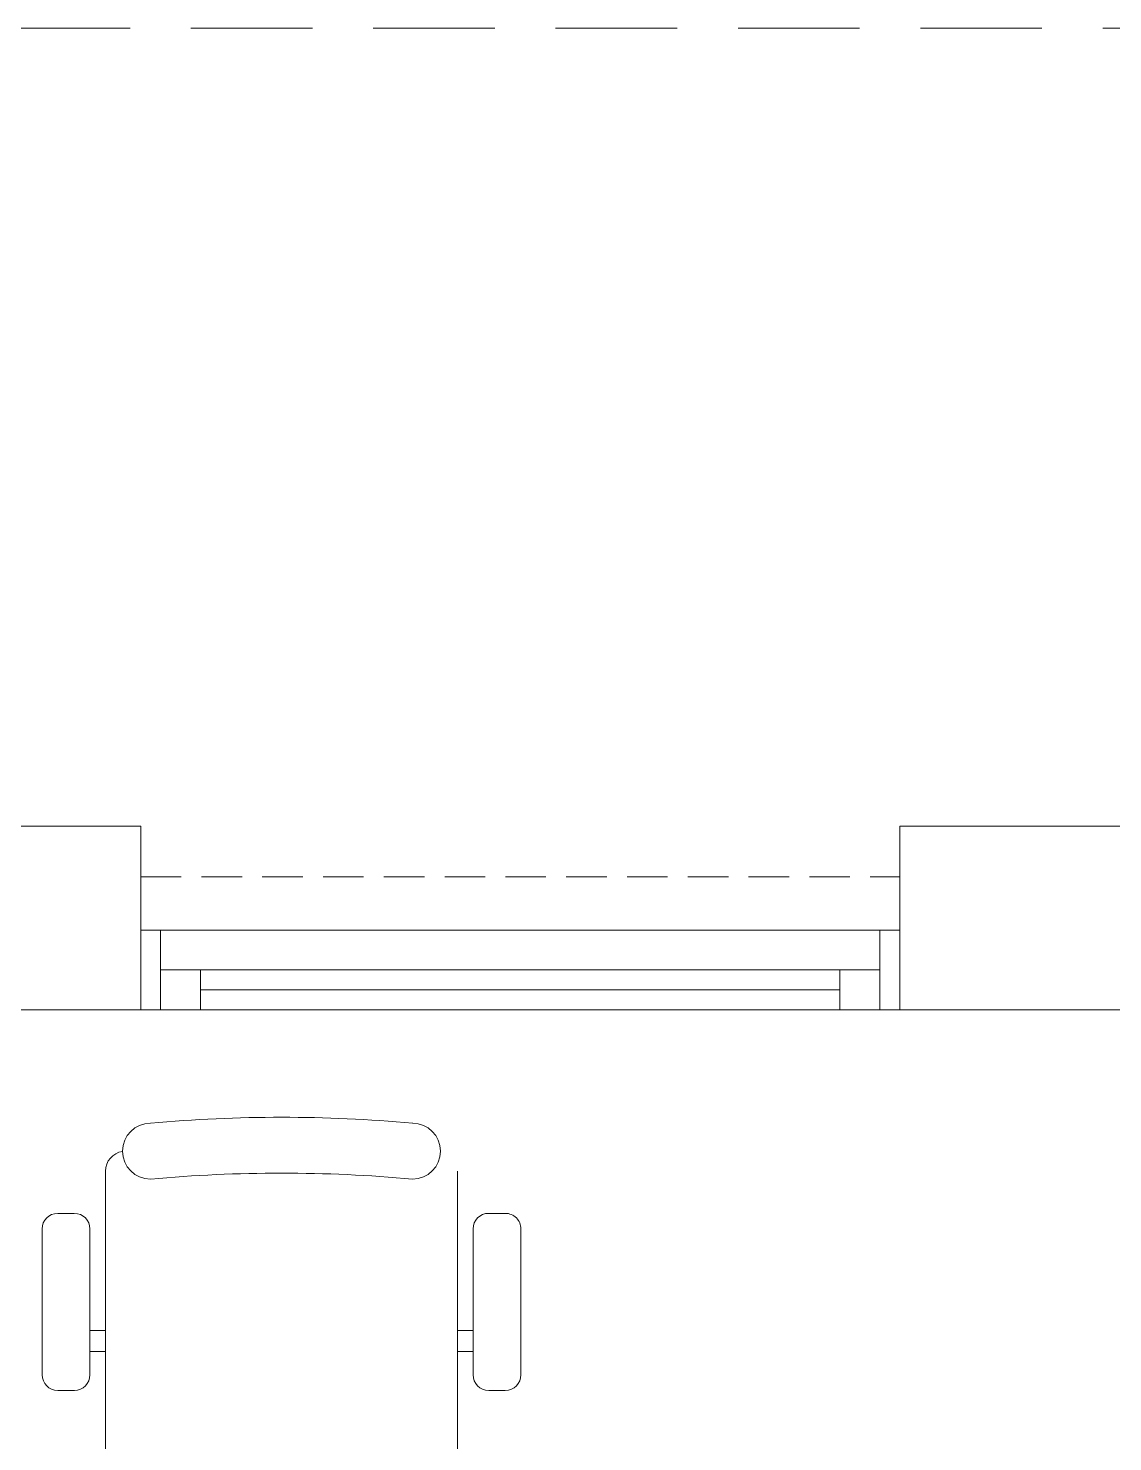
# Model space of a CAD drawing. Header units: millimetres. Extents: x -160614 to 59925, y -157025 to 0.
# Drawn here: x -56140 to -54780, y -94964 to -93193 of the extents above; entities that cross this region are included whole.
import ezdxf

# ---------------------------------------------------------------- set-up
doc = ezdxf.new("R2010")
doc.units = ezdxf.units.MM
doc.header["$LTSCALE"] = 8
doc.linetypes.add('HIDDEN', pattern=[9.525, 6.35, -3.175])
doc.layers.get('0').update_dxf_attribs({"color": 9, "lineweight": 5})
for name, color, linetype, lineweight in [('72_EGR_EQP_TAG', 9, 'Continuous', 5), ('Aluminum', 9, 'Continuous', 5), ('LOADING', 9, 'Continuous', 5), ('NEW Wall', 9, 'Continuous', 5), ('Proj', 9, 'Continuous', 5), ('Walls', 9, 'Continuous', 5)]:
    doc.layers.add(name, color=color, linetype=linetype, lineweight=lineweight)
doc.layers.get('0').off()
doc.layers.get('0').freeze()

# ---------------------------------------------------------------- blocks, each defined once
blk = doc.blocks.new('*X17')
for p, q in [((5, 3), (5, 3)), ((5, 3), (5, 3)), ((5, 3), (5, 3)), ((5, 3), (5, 3)), ((5, 3), (5, 3)), ((5, 3), (5, 3)), ((5, 3), (5, 3)), ((5, 3), (5, 3)), ((5, 3), (5, 3)), ((5, 3), (5, 3)), ((5, 3), (5, 3)), ((5, 3), (5, 3)), ((5, 3), (5, 3)), ((5, 3), (5, 3)), ((5, 3), (5, 3)), ((5, 3), (5, 3)), ((5, 3), (5, 3)), ((5, 3), (5, 3)), ((5, 3), (5, 3)), ((5, 3), (5, 3)), ((5, 3), (5, 3)), ((5, 3), (5, 3)), ((5, 3), (5, 3)), ((5, 3), (5, 3)), ((5, 3), (5, 3)), ((5, 3), (5, 3)), ((5, 3), (5, 3)), ((5, 3), (5, 3)), ((5, 3), (5, 3)), ((5, 3), (5, 3)), ((5, 3), (5, 3)), ((5, 3), (5, 3)), ((5, 3), (5, 3)), ((5, 3), (5, 3)), ((5, 3), (5, 3)), ((5, 3), (5, 3)), ((5, 3), (5, 3)), ((5, 3), (5, 3)), ((5, 3), (5, 3)), ((5, 3), (5, 3)), ((5, 3), (5, 3)), ((5, 3), (5, 3)), ((5, 3), (5, 3)), ((5, 3), (5, 3)), ((5, 3), (5, 3)), ((5, 3), (5, 3)), ((5, 3), (5, 3)), ((5, 3), (5, 3)), ((5, 3), (5, 3)), ((5, 3), (5, 3)), ((5, 3), (5, 3)), ((5, 3), (5, 3)), ((5, 3), (5, 3)), ((5, 3), (5, 3)), ((5, 3), (5, 3)), ((5, 3), (5, 3)), ((5, 3), (5, 3)), ((5, 3), (5, 3)), ((5, 3), (5, 3)), ((5, 3), (5, 3)), ((5, 3), (5, 3)), ((5, 3), (5, 3)), ((5, 3), (5, 3)), ((5, 3), (5, 3)), ((5, 3), (5, 3)), ((5, 3), (5, 3)), ((6, 3), (5, 3)), ((5, 3), (5, 3)), ((6, 3), (5, 3)), ((5, 3), (5, 3)), ((6, 3), (5, 3)), ((5, 3), (5, 3)), ((6, 3), (5, 3)), ((5, 3), (5, 3)), ((5, 3), (5, 3)), ((5, 3), (5, 3)), ((5, 3), (5, 3)), ((5, 3), (5, 3)), ((5, 3), (5, 3)), ((5, 3), (5, 3)), ((5, 3), (5, 3)), ((5, 3), (5, 3)), ((5, 3), (5, 3)), ((5, 3), (5, 3)), ((5, 3), (5, 3)), ((5, 3), (5, 3)), ((5, 3), (5, 3)), ((5, 3), (5, 3)), ((5, 3), (5, 3)), ((5, 3), (5, 3)), ((5, 3), (5, 3)), ((5, 3), (5, 3)), ((5, 3), (5, 3)), ((5, 3), (5, 3)), ((5, 3), (5, 3)), ((5, 3), (5, 3)), ((6, 3), (6, 3)), ((6, 3), (6, 3)), ((6, 3), (6, 3)), ((6, 3), (6, 3)), ((6, 3), (6, 3)), ((6, 3), (6, 3)), ((6, 3), (6, 3)), ((6, 3), (6, 3)), ((6, 3), (6, 3)), ((6, 3), (6, 3)), ((6, 3), (6, 3)), ((6, 3), (6, 3)), ((6, 3), (6, 3)), ((6, 3), (6, 3)), ((6, 3), (6, 3)), ((6, 3), (6, 3)), ((6, 3), (6, 3)), ((6, 3), (6, 3)), ((6, 3), (6, 3)), ((6, 3), (6, 3)), ((6, 3), (6, 3)), ((6, 3), (6, 3)), ((6, 3), (6, 3)), ((6, 3), (6, 3)), ((6, 3), (6, 3)), ((6, 3), (6, 3)), ((6, 3), (6, 3)), ((6, 3), (6, 3)), ((6, 3), (6, 3)), ((6, 3), (6, 3)), ((6, 3), (6, 3)), ((6, 3), (6, 3)), ((6, 3), (6, 3)), ((6, 3), (6, 3)), ((6, 3), (6, 3)), ((6, 3), (6, 3)), ((6, 3), (6, 3)), ((6, 3), (6, 3)), ((6, 3), (6, 3)), ((6, 3), (6, 3)), ((6, 3), (6, 3)), ((6, 3), (6, 3)), ((6, 3), (6, 3)), ((6, 3), (6, 3)), ((6, 3), (6, 3)), ((6, 3), (6, 3)), ((6, 3), (6, 3)), ((6, 3), (6, 3)), ((6, 3), (6, 3)), ((6, 3), (6, 3)), ((6, 3), (6, 3)), ((6, 3), (6, 3)), ((6, 3), (6, 3)), ((6, 3), (6, 3)), ((6, 3), (6, 3)), ((6, 3), (6, 3)), ((6, 3), (6, 3)), ((6, 3), (6, 3)), ((6, 3), (6, 3)), ((6, 3), (6, 3)), ((6, 3), (6, 3)), ((6, 3), (6, 3)), ((6, 3), (6, 3)), ((6, 3), (6, 3)), ((6, 3), (6, 3)), ((6, 3), (6, 3)), ((6, 3), (6, 3)), ((6, 3), (6, 3)), ((6, 3), (6, 3)), ((6, 3), (6, 3)), ((6, 3), (6, 3)), ((6, 3), (6, 3)), ((6, 3), (6, 3)), ((6, 3), (6, 3)), ((6, 3), (6, 3)), ((6, 3), (6, 3)), ((6, 3), (6, 3)), ((6, 3), (6, 3)), ((6, 3), (6, 3)), ((6, 3), (6, 3)), ((6, 3), (6, 3)), ((6, 3), (6, 3)), ((6, 3), (6, 3)), ((6, 3), (6, 3)), ((6, 3), (6, 3)), ((6, 3), (6, 3)), ((6, 3), (6, 3)), ((6, 3), (6, 3)), ((6, 3), (6, 3)), ((6, 3), (6, 3)), ((6, 3), (6, 3)), ((6, 3), (6, 3)), ((6, 3), (6, 3)), ((6, 3), (6, 3)), ((6, 3), (6, 3)), ((6, 3), (6, 3)), ((6, 3), (6, 3)), ((6, 3), (6, 3)), ((6, 3), (6, 3)), ((6, 3), (6, 3)), ((6, 3), (6, 3)), ((6, 3), (6, 3)), ((6, 3), (6, 3)), ((6, 3), (6, 3)), ((6, 3), (6, 3)), ((6, 3), (6, 3)), ((6, 3), (6, 3)), ((6, 3), (6, 3)), ((6, 3), (6, 3)), ((6, 3), (6, 3)), ((6, 3), (6, 3)), ((6, 3), (6, 3)), ((6, 3), (6, 3)), ((6, 3), (6, 3)), ((6, 3), (6, 3)), ((6, 3), (6, 3)), ((6, 3), (6, 3)), ((6, 3), (6, 3)), ((6, 3), (6, 3)), ((6, 3), (6, 3)), ((6, 3), (6, 3)), ((6, 3), (6, 3)), ((6, 3), (6, 3)), ((6, 3), (6, 3)), ((6, 3), (6, 3)), ((6, 3), (6, 3)), ((6, 3), (6, 3)), ((6, 3), (6, 3)), ((6, 3), (6, 3)), ((6, 3), (6, 3)), ((6, 3), (6, 3)), ((6, 3), (6, 3)), ((6, 3), (6, 3)), ((6, 3), (6, 3)), ((6, 3), (6, 3)), ((6, 3), (6, 3)), ((6, 3), (6, 3)), ((6, 3), (6, 3)), ((6, 3), (6, 3)), ((6, 3), (6, 3)), ((6, 3), (6, 3)), ((6, 3), (6, 3)), ((6, 3), (6, 3)), ((6, 3), (6, 3)), ((6, 3), (6, 3)), ((6, 3), (6, 3)), ((6, 3), (6, 3)), ((6, 3), (6, 3)), ((6, 3), (6, 3)), ((6, 3), (6, 3)), ((6, 3), (6, 3)), ((6, 3), (6, 3)), ((6, 3), (6, 3)), ((6, 3), (6, 3)), ((6, 3), (6, 3)), ((6, 3), (6, 3)), ((6, 3), (6, 3)), ((6, 3), (6, 3)), ((6, 3), (6, 3)), ((6, 3), (6, 3)), ((6, 3), (6, 3)), ((6, 3), (6, 3)), ((6, 3), (6, 3)), ((6, 3), (6, 3)), ((6, 3), (6, 3)), ((6, 3), (6, 3)), ((6, 3), (6, 3)), ((6, 3), (6, 3)), ((6, 3), (6, 3)), ((6, 3), (6, 3)), ((6, 3), (6, 3)), ((6, 3), (6, 3)), ((6, 3), (6, 3)), ((6, 3), (6, 3)), ((6, 3), (6, 3)), ((6, 3), (6, 3)), ((6, 3), (6, 3)), ((6, 3), (6, 3)), ((6, 3), (6, 3)), ((6, 3), (6, 3)), ((6, 3), (6, 3)), ((6, 3), (6, 3)), ((6, 3), (6, 3)), ((6, 3), (6, 3)), ((6, 3), (6, 3)), ((6, 3), (6, 3)), ((6, 3), (6, 3)), ((6, 3), (6, 3)), ((6, 3), (6, 3)), ((6, 3), (6, 3)), ((6, 3), (6, 3)), ((6, 3), (6, 3)), ((6, 3), (6, 3)), ((6, 3), (6, 3)), ((6, 3), (6, 3)), ((6, 3), (6, 3)), ((6, 3), (6, 3)), ((6, 3), (6, 3)), ((6, 3), (6, 3)), ((6, 3), (6, 3)), ((6, 3), (6, 3)), ((6, 3), (6, 3)), ((6, 3), (6, 3)), ((6, 3), (6, 3)), ((6, 3), (5, 3)), ((6, 3), (5, 3)), ((6, 3), (5, 3)), ((6, 3), (5, 3)), ((6, 3), (5, 3)), ((6, 3), (6, 3)), ((6, 3), (6, 3)), ((6, 3), (6, 3)), ((6, 3), (6, 3)), ((6, 3), (6, 3)), ((6, 3), (6, 3)), ((6, 3), (6, 3)), ((6, 3), (6, 3)), ((6, 3), (6, 3)), ((6, 3), (6, 3)), ((6, 3), (6, 3)), ((6, 3), (6, 3)), ((6, 3), (6, 3)), ((6, 3), (6, 3)), ((6, 3), (6, 3)), ((6, 3), (6, 3)), ((6, 3), (6, 3)), ((6, 3), (6, 3)), ((6, 3), (6, 3)), ((6, 3), (6, 3)), ((6, 3), (6, 3)), ((6, 3), (6, 3)), ((6, 3), (6, 3)), ((6, 3), (6, 3)), ((6, 3), (6, 3)), ((6, 3), (6, 3)), ((6, 3), (6, 3)), ((6, 3), (6, 3)), ((6, 3), (6, 3)), ((6, 3), (6, 3)), ((6, 3), (6, 3)), ((6, 3), (6, 3)), ((6, 3), (6, 3)), ((6, 3), (6, 3)), ((6, 3), (6, 3)), ((6, 3), (6, 3)), ((6, 3), (6, 3)), ((6, 3), (6, 3)), ((6, 3), (6, 3)), ((6, 3), (6, 3)), ((6, 3), (6, 3)), ((6, 3), (6, 3)), ((6, 3), (6, 3)), ((6, 3), (6, 3)), ((6, 3), (6, 3)), ((6, 3), (6, 3)), ((6, 3), (6, 3)), ((6, 3), (6, 3)), ((6, 3), (6, 3)), ((6, 3), (6, 3)), ((6, 3), (6, 3)), ((6, 3), (6, 3)), ((6, 3), (6, 3)), ((6, 3), (6, 3)), ((6, 3), (6, 3)), ((6, 3), (6, 3)), ((6, 3), (6, 3)), ((6, 3), (6, 3)), ((6, 3), (6, 3)), ((6, 3), (6, 3)), ((6, 3), (6, 3)), ((6, 3), (6, 3)), ((6, 3), (6, 3)), ((6, 3), (6, 3)), ((6, 3), (6, 3)), ((6, 3), (6, 3)), ((6, 3), (6, 3)), ((6, 3), (6, 3)), ((6, 3), (6, 3)), ((6, 3), (6, 3)), ((6, 3), (6, 3)), ((6, 3), (6, 3)), ((6, 3), (6, 3)), ((6, 3), (6, 3)), ((6, 3), (6, 3)), ((6, 3), (6, 3)), ((6, 3), (6, 3)), ((6, 3), (6, 3)), ((6, 3), (6, 3)), ((6, 3), (6, 3)), ((6, 3), (6, 3)), ((6, 3), (6, 3)), ((6, 3), (6, 3)), ((6, 3), (6, 3)), ((6, 3), (6, 3)), ((6, 3), (6, 3)), ((6, 3), (6, 3)), ((6, 3), (6, 3)), ((6, 3), (6, 3)), ((6, 3), (6, 3)), ((6, 3), (6, 3)), ((6, 3), (6, 3)), ((6, 3), (6, 3)), ((6, 3), (6, 3)), ((6, 3), (6, 3)), ((6, 3), (6, 3)), ((6, 3), (6, 3)), ((6, 3), (6, 3)), ((6, 3), (6, 3)), ((6, 3), (6, 3)), ((6, 3), (6, 3)), ((6, 3), (6, 3)), ((6, 3), (6, 3)), ((6, 3), (6, 3)), ((6, 3), (6, 3)), ((6, 3), (6, 3)), ((6, 3), (6, 3)), ((6, 3), (6, 3)), ((6, 3), (6, 3)), ((6, 3), (6, 3)), ((6, 3), (6, 3)), ((6, 3), (6, 3)), ((6, 3), (6, 3)), ((6, 3), (6, 3)), ((6, 3), (6, 3)), ((6, 3), (6, 3)), ((6, 3), (6, 3)), ((6, 3), (6, 3)), ((6, 3), (6, 3)), ((6, 3), (6, 3)), ((6, 3), (6, 3)), ((6, 3), (6, 3)), ((6, 3), (6, 3)), ((6, 3), (6, 3)), ((6, 3), (6, 3)), ((6, 3), (6, 3)), ((6, 3), (6, 3)), ((6, 3), (6, 3)), ((6, 3), (6, 3)), ((6, 3), (6, 3)), ((6, 3), (6, 3)), ((6, 3), (6, 3)), ((6, 3), (6, 3)), ((6, 3), (6, 3)), ((6, 3), (6, 3)), ((6, 3), (6, 3)), ((6, 3), (6, 3)), ((6, 3), (6, 3)), ((6, 3), (6, 3)), ((6, 3), (6, 3)), ((6, 3), (6, 3)), ((6, 3), (6, 3)), ((6, 3), (6, 3)), ((6, 3), (6, 3)), ((6, 3), (6, 3)), ((6, 3), (6, 3)), ((6, 3), (6, 3)), ((6, 3), (6, 3)), ((6, 3), (6, 3)), ((6, 3), (6, 3)), ((6, 3), (6, 3)), ((6, 3), (6, 3)), ((6, 3), (6, 3)), ((6, 3), (6, 3)), ((6, 3), (6, 3)), ((6, 3), (6, 3)), ((6, 3), (6, 3)), ((6, 3), (6, 3)), ((6, 3), (6, 3)), ((6, 3), (6, 3)), ((6, 3), (6, 3)), ((6, 3), (6, 3)), ((6, 3), (6, 3)), ((6, 3), (6, 3)), ((6, 3), (6, 3)), ((6, 3), (6, 3)), ((6, 3), (6, 3)), ((6, 3), (6, 3)), ((6, 3), (6, 3)), ((6, 3), (6, 3)), ((6, 3), (6, 3)), ((6, 3), (6, 3)), ((6, 3), (6, 3)), ((6, 3), (6, 3)), ((6, 3), (6, 3)), ((6, 3), (6, 3)), ((6, 3), (6, 3)), ((6, 3), (6, 3)), ((6, 3), (6, 3)), ((6, 3), (6, 3)), ((6, 3), (6, 3)), ((6, 3), (6, 3)), ((6, 3), (6, 3)), ((6, 3), (6, 3)), ((6, 3), (6, 3)), ((6, 3), (6, 3)), ((6, 3), (6, 3)), ((6, 3), (6, 3)), ((6, 3), (6, 3)), ((6, 3), (6, 3)), ((6, 3), (6, 3)), ((6, 3), (6, 3)), ((6, 3), (6, 3)), ((6, 3), (6, 3)), ((6, 3), (6, 3)), ((6, 3), (6, 3)), ((6, 3), (6, 3)), ((6, 3), (6, 3)), ((6, 3), (6, 3)), ((6, 3), (6, 3)), ((6, 3), (6, 3)), ((6, 3), (6, 3)), ((6, 3), (6, 3)), ((6, 3), (6, 3)), ((6, 3), (6, 3)), ((6, 3), (6, 3)), ((6, 3), (6, 3)), ((6, 3), (6, 3)), ((6, 3), (6, 3)), ((6, 3), (6, 3)), ((6, 3), (6, 3)), ((6, 3), (6, 3)), ((6, 3), (6, 3)), ((6, 3), (6, 3)), ((6, 3), (6, 3)), ((6, 3), (6, 3)), ((6, 3), (6, 3)), ((6, 3), (6, 3)), ((6, 3), (6, 3)), ((6, 3), (6, 3)), ((6, 3), (6, 3)), ((6, 3), (6, 3)), ((6, 3), (6, 3)), ((6, 3), (6, 3)), ((6, 3), (6, 3)), ((6, 3), (6, 3)), ((6, 3), (6, 3)), ((6, 3), (6, 3)), ((6, 3), (6, 3)), ((6, 3), (6, 3)), ((6, 3), (6, 3)), ((6, 3), (6, 3)), ((6, 3), (6, 3)), ((6, 3), (6, 3)), ((6, 3), (6, 3)), ((6, 3), (6, 3)), ((6, 3), (6, 3)), ((6, 3), (6, 3)), ((6, 3), (6, 3)), ((6, 3), (6, 3)), ((6, 3), (6, 3)), ((6, 3), (6, 3)), ((6, 3), (6, 3)), ((6, 3), (6, 3)), ((6, 3), (6, 3)), ((6, 3), (6, 3)), ((6, 3), (6, 3)), ((6, 3), (6, 3)), ((6, 3), (6, 3)), ((6, 3), (6, 3)), ((6, 3), (6, 3)), ((6, 3), (6, 3)), ((6, 3), (6, 3)), ((6, 3), (6, 3)), ((6, 3), (6, 3)), ((6, 3), (6, 3)), ((6, 3), (6, 3)), ((6, 3), (6, 3)), ((6, 3), (6, 3)), ((6, 3), (6, 3)), ((6, 3), (6, 3)), ((6, 3), (6, 3)), ((6, 3), (6, 3)), ((6, 3), (6, 3)), ((6, 3), (6, 3)), ((6, 3), (6, 3)), ((6, 3), (6, 3)), ((6, 3), (6, 3)), ((6, 3), (6, 3)), ((6, 3), (6, 3)), ((6, 3), (6, 3)), ((6, 3), (6, 3)), ((6, 3), (6, 3)), ((6, 3), (6, 3)), ((6, 3), (6, 3)), ((6, 3), (6, 3)), ((6, 3), (6, 3)), ((6, 3), (6, 3)), ((6, 3), (6, 3)), ((6, 3), (6, 3)), ((6, 3), (6, 3)), ((6, 3), (6, 3)), ((6, 3), (6, 3)), ((6, 3), (6, 3)), ((6, 3), (6, 3)), ((6, 3), (6, 3)), ((6, 3), (6, 3)), ((6, 3), (6, 3)), ((6, 3), (6, 3)), ((6, 3), (6, 3)), ((6, 3), (6, 3)), ((6, 3), (6, 3)), ((6, 3), (6, 3)), ((6, 3), (6, 3)), ((6, 3), (6, 3)), ((6, 3), (6, 3)), ((6, 3), (6, 3)), ((6, 3), (6, 3)), ((6, 3), (6, 3)), ((6, 3), (6, 3)), ((6, 3), (6, 3)), ((6, 3), (6, 3)), ((6, 3), (6, 3)), ((6, 3), (6, 3)), ((6, 3), (6, 3)), ((6, 3), (6, 3)), ((6, 3), (6, 3)), ((6, 3), (6, 3)), ((6, 3), (6, 3)), ((6, 3), (6, 3)), ((6, 3), (6, 3)), ((6, 3), (6, 3)), ((6, 3), (6, 3)), ((6, 3), (6, 3)), ((6, 3), (6, 3)), ((6, 3), (6, 3)), ((6, 3), (6, 3))]:
    blk.add_line(p, q)
blk = doc.blocks.new('*X18')
for p, q in [((13, 1), (13, 1)), ((13, 1), (13, 1)), ((13, 1), (13, 1)), ((13, 1), (13, 1)), ((13, 1), (13, 1)), ((13, 1), (13, 1)), ((13, 1), (13, 1)), ((13, 1), (13, 1)), ((13, 1), (13, 1)), ((13, 1), (13, 1)), ((13, 1), (13, 1)), ((13, 1), (13, 1)), ((13, 1), (13, 1)), ((13, 1), (13, 1)), ((13, 1), (13, 1)), ((13, 1), (14, 1)), ((13, 1), (14, 1)), ((13, 1), (14, 1)), ((13, 1), (13, 1)), ((13, 1), (13, 1)), ((13, 1), (13, 1)), ((13, 1), (13, 1)), ((13, 1), (13, 1)), ((13, 1), (13, 1)), ((13, 1), (13, 1)), ((13, 1), (13, 1)), ((13, 1), (13, 1)), ((13, 1), (13, 1)), ((13, 1), (13, 1)), ((13, 1), (13, 1)), ((13, 1), (13, 1)), ((13, 1), (13, 1)), ((13, 1), (13, 1)), ((13, 1), (13, 1)), ((13, 1), (13, 1)), ((13, 1), (13, 1)), ((13, 1), (13, 1)), ((13, 1), (13, 1)), ((13, 1), (13, 1)), ((13, 1), (13, 1)), ((13, 1), (13, 1)), ((13, 1), (13, 1)), ((13, 1), (13, 1)), ((13, 1), (13, 1)), ((13, 1), (13, 1)), ((13, 1), (13, 1)), ((13, 1), (13, 1)), ((13, 1), (13, 1)), ((13, 1), (13, 1)), ((13, 1), (13, 1)), ((13, 1), (13, 1)), ((13, 1), (13, 1)), ((13, 1), (13, 1)), ((13, 1), (13, 1)), ((13, 1), (13, 1)), ((13, 1), (13, 1)), ((13, 1), (13, 1)), ((13, 1), (13, 1)), ((13, 1), (13, 1)), ((13, 1), (13, 1)), ((13, 1), (13, 1)), ((13, 1), (13, 1)), ((13, 1), (13, 1)), ((13, 1), (13, 1)), ((13, 1), (13, 1)), ((13, 1), (13, 1)), ((13, 1), (13, 1)), ((13, 1), (13, 1)), ((13, 1), (13, 1)), ((13, 1), (13, 1)), ((13, 1), (13, 1)), ((13, 1), (13, 1)), ((13, 1), (13, 1)), ((13, 1), (13, 1)), ((13, 1), (13, 1)), ((13, 1), (13, 1)), ((13, 1), (13, 1)), ((13, 1), (13, 1)), ((13, 1), (13, 1)), ((13, 1), (13, 1)), ((13, 1), (13, 1)), ((13, 1), (13, 1)), ((13, 1), (13, 1)), ((13, 1), (13, 1)), ((13, 1), (13, 1)), ((13, 1), (13, 1)), ((13, 1), (13, 1)), ((13, 1), (13, 1)), ((13, 1), (13, 1)), ((13, 1), (13, 1)), ((13, 1), (13, 1)), ((13, 1), (13, 1)), ((13, 1), (13, 1)), ((13, 1), (13, 1)), ((13, 1), (13, 1)), ((13, 1), (13, 1)), ((13, 1), (13, 1)), ((13, 1), (13, 1)), ((13, 1), (13, 1)), ((13, 1), (13, 1)), ((13, 1), (13, 1)), ((13, 1), (13, 1)), ((13, 1), (13, 1)), ((13, 1), (13, 1)), ((13, 1), (13, 1)), ((13, 1), (13, 1)), ((13, 1), (13, 1)), ((13, 1), (13, 1)), ((13, 1), (13, 1)), ((13, 1), (13, 1)), ((13, 1), (13, 1)), ((13, 1), (13, 1)), ((13, 1), (13, 1)), ((13, 1), (13, 1)), ((13, 1), (13, 1)), ((13, 1), (13, 1)), ((13, 1), (13, 1)), ((13, 1), (13, 1)), ((13, 1), (13, 1)), ((13, 1), (13, 1)), ((13, 1), (13, 1)), ((13, 1), (13, 1)), ((13, 1), (13, 1)), ((13, 1), (14, 1)), ((13, 0), (13, 0)), ((13, 0), (13, 0)), ((13, 0), (13, 0)), ((13, 0), (13, 0)), ((13, 0), (13, 0)), ((13, 0), (13, 0)), ((13, 0), (13, 0)), ((13, 0), (13, 0)), ((13, 0), (13, 0)), ((13, 0), (13, 0)), ((13, 0), (13, 0)), ((13, 0), (13, 0)), ((13, 0), (13, 0)), ((13, 0), (13, 0)), ((13, 0), (13, 0)), ((13, 0), (13, 0)), ((13, 0), (13, 0)), ((13, 0), (13, 0)), ((13, 0), (13, 0)), ((13, 0), (13, 0)), ((13, 0), (13, 0)), ((13, 0), (13, 0)), ((13, 0), (13, 0)), ((13, 0), (13, 0)), ((13, 0), (13, 0)), ((13, 0), (13, 0)), ((13, 0), (13, 0)), ((13, 0), (13, 0)), ((13, 0), (13, 0)), ((13, 0), (13, 0)), ((13, 0), (13, 0)), ((13, 0), (13, 0)), ((13, 0), (13, 0)), ((13, 0), (13, 0)), ((13, 0), (13, 0)), ((13, 0), (13, 0)), ((13, 0), (13, 0)), ((13, 0), (13, 0)), ((13, 0), (13, 0)), ((13, 0), (13, 0)), ((13, 0), (13, 0)), ((13, 0), (13, 0)), ((13, 0), (13, 0)), ((13, 0), (13, 0)), ((13, 0), (13, 0)), ((13, 0), (13, 0)), ((13, 0), (13, 0)), ((13, 0), (13, 0)), ((13, 0), (14, 0)), ((13, 0), (14, 0)), ((13, 0), (13, 0)), ((13, 0), (14, 0)), ((14, 1), (14, 1)), ((14, 1), (14, 1)), ((14, 1), (14, 1)), ((14, 1), (14, 1)), ((14, 1), (14, 1)), ((14, 1), (14, 1)), ((14, 1), (14, 1)), ((14, 1), (14, 1)), ((14, 1), (14, 1)), ((14, 1), (14, 1)), ((14, 1), (14, 1)), ((14, 1), (14, 1)), ((14, 1), (14, 1)), ((14, 1), (14, 1)), ((14, 1), (14, 1)), ((14, 1), (14, 1)), ((14, 1), (14, 1)), ((14, 1), (14, 1)), ((14, 1), (14, 1)), ((14, 1), (14, 1)), ((14, 1), (14, 1)), ((14, 1), (14, 1)), ((14, 1), (14, 1)), ((14, 1), (14, 1)), ((14, 1), (14, 1)), ((14, 1), (14, 1)), ((14, 1), (14, 1)), ((14, 1), (14, 1)), ((14, 1), (14, 1)), ((14, 1), (14, 1)), ((14, 1), (14, 1)), ((14, 1), (14, 1)), ((14, 1), (14, 1)), ((14, 1), (14, 1)), ((14, 1), (14, 1)), ((14, 1), (14, 1)), ((14, 1), (14, 1)), ((14, 1), (14, 1)), ((14, 1), (14, 1)), ((14, 1), (14, 1)), ((14, 1), (14, 1)), ((14, 1), (14, 1)), ((14, 1), (14, 1)), ((14, 1), (14, 1)), ((14, 1), (14, 1)), ((14, 1), (14, 1)), ((14, 1), (14, 1)), ((14, 1), (14, 1)), ((14, 1), (14, 1)), ((14, 1), (14, 1)), ((14, 1), (14, 1)), ((14, 1), (14, 1)), ((14, 1), (14, 1)), ((14, 1), (14, 1)), ((14, 1), (14, 1)), ((14, 1), (14, 1)), ((14, 1), (14, 1)), ((14, 1), (14, 1)), ((14, 1), (14, 1)), ((14, 1), (14, 1)), ((14, 1), (14, 1)), ((14, 1), (14, 1)), ((14, 1), (14, 1)), ((14, 1), (14, 1)), ((14, 1), (14, 1)), ((14, 1), (14, 1)), ((14, 1), (14, 1)), ((14, 1), (14, 1)), ((14, 1), (14, 1)), ((14, 1), (14, 1)), ((14, 1), (14, 1)), ((14, 1), (14, 1)), ((14, 1), (14, 1)), ((14, 1), (14, 1)), ((14, 1), (14, 1)), ((14, 1), (14, 1)), ((14, 1), (14, 1)), ((14, 1), (14, 1)), ((14, 1), (14, 1)), ((14, 1), (14, 1)), ((14, 1), (14, 1)), ((14, 1), (14, 1)), ((14, 1), (14, 1)), ((14, 1), (14, 1)), ((14, 1), (14, 1)), ((14, 1), (14, 1)), ((14, 1), (14, 1)), ((14, 1), (14, 1)), ((14, 1), (14, 1)), ((14, 1), (14, 1)), ((14, 1), (14, 1)), ((14, 1), (14, 1)), ((14, 1), (14, 1)), ((14, 1), (14, 1)), ((14, 0), (14, 0)), ((14, 0), (14, 0)), ((14, 0), (14, 0)), ((14, 0), (14, 0)), ((14, 0), (14, 0)), ((14, 0), (14, 0)), ((14, 0), (14, 0)), ((14, 0), (14, 0)), ((14, 0), (14, 0)), ((14, 0), (14, 0)), ((14, 0), (14, 0)), ((14, 0), (14, 0)), ((14, 0), (14, 0)), ((14, 0), (14, 0)), ((14, 0), (14, 0)), ((14, 0), (14, 0)), ((14, 0), (14, 0)), ((14, 0), (14, 0)), ((14, 0), (14, 0)), ((14, 0), (14, 0)), ((14, 0), (14, 0)), ((14, 0), (14, 0)), ((14, 0), (14, 0)), ((14, 0), (14, 0)), ((14, 0), (14, 0)), ((14, 0), (14, 0)), ((14, 0), (14, 0)), ((14, 0), (14, 0)), ((14, 0), (14, 0)), ((14, 0), (14, 0)), ((14, 0), (14, 0)), ((14, 0), (14, 0)), ((14, 0), (14, 0)), ((14, 0), (14, 0)), ((14, 0), (14, 0)), ((14, 0), (14, 0)), ((14, 0), (14, 0)), ((14, 0), (14, 0)), ((14, 0), (14, 0)), ((14, 0), (14, 0)), ((14, 0), (14, 0)), ((14, 0), (14, 0)), ((14, 0), (14, 0)), ((14, 0), (14, 0)), ((14, 0), (14, 0)), ((14, 0), (14, 0)), ((14, 0), (14, 0)), ((14, 0), (14, 0)), ((13, 0), (13, 0)), ((13, 0), (14, 0)), ((13, 0), (13, 0)), ((13, 0), (14, 0)), ((13, 0), (13, 0)), ((13, 0), (14, 0)), ((13, 0), (13, 0)), ((13, 0), (13, 0)), ((13, 0), (13, 0)), ((13, 0), (13, 0)), ((13, 0), (14, 0)), ((13, 0), (13, 0)), ((13, 0), (14, 0)), ((13, 0), (13, 0)), ((13, 0), (14, 0)), ((13, 0), (13, 0)), ((13, 0), (14, 0)), ((13, 0), (13, 0)), ((13, 0), (14, 0)), ((13, 0), (13, 0)), ((13, 0), (14, 0)), ((13, 0), (13, 0)), ((13, 0), (14, 0)), ((13, 0), (13, 0)), ((13, 0), (13, 0)), ((13, 0), (13, 0)), ((13, 0), (14, 0)), ((13, 0), (13, 0)), ((13, 0), (14, 0)), ((13, 0), (13, 0)), ((13, 0), (14, 0)), ((13, 0), (13, 0)), ((13, 0), (14, 0)), ((13, 0), (13, 0)), ((13, 0), (13, 0)), ((13, 0), (13, 0)), ((13, 0), (13, 0)), ((13, 0), (13, 0)), ((13, 0), (13, 0)), ((13, 0), (13, 0)), ((13, 0), (13, 0)), ((13, 0), (13, 0)), ((13, 0), (13, 0)), ((13, 0), (13, 0)), ((13, 0), (13, 0)), ((13, 0), (13, 0)), ((13, 0), (13, 0)), ((13, 0), (13, 0)), ((13, 0), (13, 0)), ((13, 0), (13, 0)), ((13, 0), (13, 0)), ((13, 0), (13, 0)), ((13, 0), (13, 0)), ((13, 0), (13, 0)), ((13, 0), (13, 0)), ((13, 0), (13, 0)), ((13, 0), (13, 0)), ((13, 0), (13, 0)), ((13, 0), (13, 0)), ((13, 0), (13, 0)), ((13, 0), (13, 0)), ((13, 0), (13, 0)), ((13, 0), (13, 0)), ((13, 0), (13, 0)), ((13, -1), (13, -1)), ((13, -1), (13, -1)), ((13, -1), (13, -1)), ((13, -1), (13, -1)), ((13, -1), (13, -1)), ((13, -1), (14, -1)), ((13, -1), (13, -1)), ((14, 0), (14, 0)), ((14, 0), (14, 0)), ((14, 0), (14, 0)), ((14, 0), (14, 0)), ((14, 0), (14, 0)), ((14, 0), (14, 0)), ((14, 0), (14, 0)), ((14, 0), (14, 0)), ((14, 0), (14, 0)), ((14, 0), (14, 0)), ((14, 0), (14, 0)), ((14, 0), (14, 0)), ((14, 0), (14, 0)), ((14, 0), (14, 0)), ((14, 0), (14, 0)), ((13, 0), (14, 0)), ((14, 0), (14, 0)), ((14, 0), (14, 0)), ((14, 0), (14, 0)), ((14, 0), (14, 0)), ((14, 0), (14, 0)), ((14, 0), (14, 0)), ((14, 0), (14, 0)), ((14, 0), (14, 0)), ((14, 0), (14, 0)), ((14, 0), (14, 0)), ((14, 0), (14, 0)), ((14, 0), (14, 0)), ((14, 0), (14, 0)), ((14, 0), (14, 0)), ((14, 0), (14, 0)), ((14, 0), (14, 0)), ((14, 0), (14, 0)), ((14, 0), (14, 0)), ((14, 0), (14, 0)), ((14, 0), (14, 0)), ((14, 0), (14, 0)), ((14, 0), (14, 0)), ((14, 0), (14, 0)), ((14, 0), (14, 0)), ((14, 0), (14, 0)), ((14, 0), (14, 0)), ((14, 0), (14, 0)), ((14, 0), (14, 0)), ((14, 0), (14, 0)), ((14, 0), (14, 0)), ((14, 0), (14, 0)), ((14, 0), (14, 0)), ((14, 0), (14, 0)), ((14, 0), (14, 0)), ((14, -1), (14, -1)), ((14, -1), (14, -1)), ((14, -1), (14, -1)), ((14, -1), (14, -1)), ((14, -1), (14, -1))]:
    blk.add_line(p, q)
blk = doc.blocks.new('GF21018-P')
for p, q in [((-0.2207, 0.4756), (-0.2207, 0.0675)), ((0.2205, 0.4756), (0.2205, 0.0675)), ((-0.2806, 0.3422), (-0.2598, 0.3422)), ((0.2596, 0.3422), (0.2804, 0.3422)), ((-0.3002, 0.3226), (-0.3002, 0.14)), ((-0.2402, 0.3226), (-0.2402, 0.14)), ((0.24, 0.3226), (0.24, 0.14)), ((0.3, 0.3226), (0.3, 0.14)), ((-0.2402, 0.2937), (-0.2207, 0.2937)), ((0.2205, 0.2937), (0.24, 0.2937)), ((-0.2402, 0.2671), (-0.2207, 0.2671)), ((0.2205, 0.2671), (0.24, 0.2671)), ((-0.2806, 0.1204), (-0.2598, 0.1204)), ((0.2596, 0.1204), (0.2804, 0.1204))]:
    blk.add_line(p, q)
for points in [[(0.24, 0.2937), (0.24, 0.2937), (0.24, 0.2937), (0.24, 0.2937), (0.24, 0.2937), (0.24, 0.2937), (0.24, 0.2937), (0.24, 0.2937), (0.24, 0.2937), (0.24, 0.2937), (0.24, 0.2937), (0.24, 0.2937), (0.24, 0.2937), (0.24, 0.2937), (0.24, 0.2937), (0.24, 0.2937), (0.24, 0.2937), (0.24, 0.2937), (0.24, 0.2937), (0.24, 0.2937), (0.24, 0.2937), (0.24, 0.2937), (0.24, 0.2937), (0.24, 0.2937), (0.24, 0.2937), (0.24, 0.2937), (0.24, 0.2937), (0.24, 0.2937), (0.24, 0.2937), (0.24, 0.2937), (0.24, 0.2937), (0.24, 0.2937), (0.24, 0.2937), (0.24, 0.2937), (0.24, 0.2937), (0.24, 0.2937), (0.24, 0.2937), (0.24, 0.2937), (0.24, 0.2937), (0.24, 0.2937), (0.24, 0.2937), (0.24, 0.2937), (0.24, 0.2937), (0.24, 0.2937), (0.24, 0.2937), (0.24, 0.2937), (0.24, 0.2937), (0.24, 0.2937), (0.24, 0.2937), (0.24, 0.2937), (0.24, 0.2937), (0.24, 0.2937), (0.24, 0.2937), (0.24, 0.2937), (0.24, 0.2937), (0.24, 0.2937), (0.24, 0.2937), (0.24, 0.2937), (0.24, 0.2937), (0.24, 0.2937), (0.24, 0.2937), (0.24, 0.2937), (0.24, 0.2937), (0.24, 0.2937), (0.24, 0.2937), (0.24, 0.2937), (0.24, 0.2937), (0.24, 0.2937), (0.24, 0.2937), (0.24, 0.2937), (0.24, 0.2937), (0.24, 0.2937), (0.24, 0.2937), (0.24, 0.2937), (0.24, 0.2937), (0.24, 0.2937), (0.24, 0.2937), (0.24, 0.2937), (0.24, 0.2937), (0.24, 0.2937), (0.24, 0.2937), (0.24, 0.2937), (0.24, 0.2937), (0.24, 0.2937), (0.24, 0.2937), (0.24, 0.2937), (0.24, 0.2937), (0.24, 0.2937), (0.24, 0.2937), (0.24, 0.2937), (0.24, 0.2937), (0.24, 0.2937), (0.24, 0.2937), (0.24, 0.2937), (0.24, 0.2937), (0.24, 0.2937), (0.24, 0.2937), (0.24, 0.2937), (0.24, 0.2937), (0.24, 0.2937), (0.24, 0.2937), (0.24, 0.2937), (0.24, 0.2937), (0.24, 0.2937), (0.24, 0.2937), (0.24, 0.2937), (0.24, 0.2937), (0.24, 0.2937), (0.24, 0.2937), (0.24, 0.2937), (0.24, 0.2937), (0.24, 0.2937), (0.24, 0.2937), (0.24, 0.2937), (0.24, 0.2937), (0.24, 0.2937), (0.24, 0.2937), (0.24, 0.2937), (0.24, 0.2937), (0.24, 0.2937), (0.24, 0.2937), (0.24, 0.2937), (0.24, 0.2937), (0.24, 0.2937), (0.24, 0.2937), (0.24, 0.2937), (0.24, 0.2937), (0.24, 0.2937), (0.24, 0.2937), (0.24, 0.2937), (0.24, 0.2937), (0.24, 0.2937), (0.24, 0.2937), (0.24, 0.2937), (0.24, 0.2937), (0.24, 0.2937), (0.24, 0.2937), (0.24, 0.2937), (0.24, 0.2937), (0.24, 0.2937), (0.24, 0.2937), (0.24, 0.2937), (0.24, 0.2937), (0.24, 0.2937), (0.24, 0.2937), (0.24, 0.2937), (0.24, 0.2937), (0.24, 0.2937), (0.24, 0.2937), (0.24, 0.2937), (0.24, 0.2937), (0.24, 0.2937), (0.24, 0.2937), (0.24, 0.2937), (0.24, 0.2937), (0.24, 0.2937), (0.24, 0.2937), (0.24, 0.2937), (0.24, 0.2937), (0.24, 0.2937), (0.24, 0.2937), (0.24, 0.2937), (0.24, 0.2937), (0.24, 0.2937), (0.24, 0.2937), (0.24, 0.2937), (0.24, 0.2937), (0.24, 0.2937), (0.24, 0.2937), (0.24, 0.2937), (0.24, 0.2937), (0.24, 0.2937), (0.24, 0.2937), (0.24, 0.2937), (0.24, 0.2937), (0.24, 0.2937), (0.24, 0.2937), (0.24, 0.2937), (0.24, 0.2937), (0.24, 0.2937), (0.24, 0.2937), (0.24, 0.2937), (0.24, 0.2937), (0.24, 0.2937), (0.24, 0.2937), (0.24, 0.2937), (0.24, 0.2937), (0.24, 0.2937), (0.24, 0.2937), (0.24, 0.2937), (0.24, 0.2937), (0.24, 0.2937), (0.24, 0.2937), (0.24, 0.2937), (0.24, 0.2937), (0.24, 0.2937), (0.24, 0.2937), (0.24, 0.2937), (0.24, 0.2937), (0.24, 0.2937), (0.24, 0.2937), (0.24, 0.2937), (0.24, 0.2937), (0.24, 0.2937), (0.24, 0.2937), (0.24, 0.2937), (0.24, 0.2937), (0.24, 0.2937), (0.24, 0.2937), (0.24, 0.2937), (0.24, 0.2937), (0.24, 0.2937), (0.24, 0.2937), (0.24, 0.2937), (0.24, 0.2937), (0.24, 0.2937), (0.24, 0.2937), (0.24, 0.2937), (0.24, 0.2937), (0.24, 0.2937), (0.24, 0.2937), (0.24, 0.2937), (0.24, 0.2937), (0.24, 0.2937), (0.24, 0.2937), (0.24, 0.2937), (0.24, 0.2937), (0.24, 0.2937), (0.24, 0.2937), (0.24, 0.2937), (0.24, 0.2937), (0.24, 0.2937), (0.24, 0.2937), (0.24, 0.2937), (0.24, 0.2937), (0.24, 0.2937), (0.24, 0.2937), (0.24, 0.2937), (0.24, 0.2937), (0.24, 0.2937), (0.24, 0.2937), (0.24, 0.2937), (0.24, 0.2937), (0.24, 0.2937), (0.24, 0.2937), (0.24, 0.2937), (0.24, 0.2937), (0.24, 0.2937), (0.24, 0.2937), (0.24, 0.2937), (0.24, 0.2937), (0.24, 0.2937), (0.24, 0.2937), (0.24, 0.2937), (0.24, 0.2937), (0.24, 0.2937), (0.24, 0.2937), (0.24, 0.2937), (0.24, 0.2937), (0.24, 0.2937), (0.24, 0.2937), (0.24, 0.2937), (0.24, 0.2937), (0.24, 0.2937), (0.24, 0.2937), (0.24, 0.2937), (0.24, 0.2937), (0.24, 0.2937), (0.24, 0.2937), (0.24, 0.2937), (0.24, 0.2937), (0.24, 0.2937), (0.24, 0.2937), (0.24, 0.2937), (0.24, 0.2937), (0.24, 0.2937), (0.24, 0.2937)], [(0.24, 0.2937), (0.24, 0.2937), (0.24, 0.2937), (0.24, 0.2937), (0.24, 0.2937), (0.24, 0.2937), (0.24, 0.2937), (0.24, 0.2937), (0.24, 0.2937), (0.24, 0.2937), (0.24, 0.2937), (0.24, 0.2937), (0.24, 0.2937), (0.24, 0.2937), (0.24, 0.2937), (0.24, 0.2937), (0.24, 0.2937), (0.24, 0.2937), (0.24, 0.2937), (0.24, 0.2937), (0.24, 0.2937), (0.24, 0.2937), (0.24, 0.2937), (0.24, 0.2937), (0.24, 0.2937), (0.24, 0.2937), (0.24, 0.2937), (0.24, 0.2937), (0.24, 0.2937), (0.24, 0.2937), (0.24, 0.2937), (0.24, 0.2937), (0.24, 0.2937), (0.24, 0.2937), (0.24, 0.2937), (0.24, 0.2937), (0.24, 0.2937), (0.24, 0.2937), (0.24, 0.2937), (0.24, 0.2937), (0.24, 0.2937), (0.24, 0.2937), (0.24, 0.2937), (0.24, 0.2937), (0.24, 0.2937), (0.24, 0.2937), (0.24, 0.2937), (0.24, 0.2937), (0.24, 0.2937), (0.24, 0.2937), (0.24, 0.2937), (0.24, 0.2937), (0.24, 0.2937), (0.24, 0.2937), (0.24, 0.2937), (0.24, 0.2937), (0.24, 0.2937), (0.24, 0.2937), (0.24, 0.2937), (0.24, 0.2937), (0.24, 0.2937), (0.24, 0.2937), (0.24, 0.2937), (0.24, 0.2937), (0.24, 0.2937), (0.24, 0.2937), (0.24, 0.2937), (0.24, 0.2937), (0.24, 0.2937), (0.24, 0.2937), (0.24, 0.2937), (0.24, 0.2937), (0.24, 0.2937), (0.24, 0.2937), (0.24, 0.2937), (0.24, 0.2937), (0.24, 0.2937), (0.24, 0.2937), (0.24, 0.2937), (0.24, 0.2937), (0.24, 0.2937), (0.24, 0.2937), (0.24, 0.2937), (0.24, 0.2937), (0.24, 0.2937), (0.24, 0.2937), (0.24, 0.2937), (0.24, 0.2937), (0.24, 0.2937), (0.24, 0.2937), (0.24, 0.2937), (0.24, 0.2937), (0.24, 0.2937), (0.24, 0.2937), (0.24, 0.2937), (0.24, 0.2937), (0.24, 0.2937), (0.24, 0.2937), (0.24, 0.2937), (0.24, 0.2937), (0.24, 0.2937), (0.24, 0.2937), (0.24, 0.2937), (0.24, 0.2937), (0.24, 0.2937), (0.24, 0.2937), (0.24, 0.2937), (0.24, 0.2937), (0.24, 0.2937), (0.24, 0.2937), (0.24, 0.2937), (0.24, 0.2937), (0.24, 0.2937), (0.24, 0.2937), (0.24, 0.2937), (0.24, 0.2937), (0.24, 0.2937), (0.24, 0.2937), (0.24, 0.2937), (0.24, 0.2937), (0.24, 0.2937), (0.24, 0.2937), (0.24, 0.2937), (0.24, 0.2937), (0.24, 0.2937), (0.24, 0.2937), (0.24, 0.2937), (0.24, 0.2937), (0.24, 0.2937), (0.24, 0.2937), (0.24, 0.2937), (0.24, 0.2937), (0.24, 0.2937), (0.24, 0.2937), (0.24, 0.2937), (0.24, 0.2937), (0.24, 0.2937), (0.24, 0.2937), (0.24, 0.2937), (0.24, 0.2937), (0.24, 0.2937), (0.24, 0.2937), (0.24, 0.2937), (0.24, 0.2937), (0.24, 0.2937), (0.24, 0.2937), (0.24, 0.2937), (0.24, 0.2937), (0.24, 0.2937), (0.24, 0.2937), (0.24, 0.2937), (0.24, 0.2937), (0.24, 0.2937), (0.24, 0.2937), (0.24, 0.2937), (0.24, 0.2937), (0.24, 0.2937), (0.24, 0.2937), (0.24, 0.2937), (0.24, 0.2937), (0.24, 0.2937), (0.24, 0.2937), (0.24, 0.2937), (0.24, 0.2937), (0.24, 0.2937), (0.24, 0.2937), (0.24, 0.2937), (0.24, 0.2937), (0.24, 0.2937), (0.24, 0.2937), (0.24, 0.2937), (0.24, 0.2937), (0.24, 0.2937), (0.24, 0.2937), (0.24, 0.2937), (0.24, 0.2937), (0.24, 0.2937), (0.24, 0.2937), (0.24, 0.2937), (0.24, 0.2937), (0.24, 0.2937), (0.24, 0.2937), (0.24, 0.2937), (0.24, 0.2937), (0.24, 0.2937), (0.24, 0.2937), (0.24, 0.2937), (0.24, 0.2937), (0.24, 0.2937), (0.24, 0.2937), (0.24, 0.2937), (0.24, 0.2937), (0.24, 0.2937), (0.24, 0.2937), (0.24, 0.2937), (0.24, 0.2937), (0.24, 0.2937), (0.24, 0.2937), (0.24, 0.2937), (0.24, 0.2937), (0.24, 0.2937), (0.24, 0.2937), (0.24, 0.2937), (0.24, 0.2937), (0.24, 0.2937), (0.24, 0.2937), (0.24, 0.2937), (0.24, 0.2937), (0.24, 0.2937), (0.24, 0.2937), (0.24, 0.2937), (0.24, 0.2937), (0.24, 0.2937), (0.24, 0.2937), (0.24, 0.2937), (0.24, 0.2937), (0.24, 0.2937), (0.24, 0.2937), (0.24, 0.2937)], [(0.24, 0.2937), (0.24, 0.2937), (0.24, 0.2937), (0.24, 0.2937), (0.24, 0.2937), (0.24, 0.2937), (0.24, 0.2937), (0.24, 0.2937), (0.24, 0.2937), (0.24, 0.2937), (0.24, 0.2937), (0.24, 0.2937), (0.24, 0.2937), (0.24, 0.2937), (0.24, 0.2937), (0.24, 0.2937), (0.24, 0.2937), (0.24, 0.2937), (0.24, 0.2937), (0.24, 0.2937), (0.24, 0.2937), (0.24, 0.2937), (0.24, 0.2937), (0.24, 0.2937), (0.24, 0.2937), (0.24, 0.2937), (0.24, 0.2937), (0.24, 0.2937), (0.24, 0.2937), (0.24, 0.2937), (0.24, 0.2937), (0.24, 0.2937), (0.24, 0.2937), (0.24, 0.2937), (0.24, 0.2937), (0.24, 0.2937), (0.24, 0.2937), (0.24, 0.2937), (0.24, 0.2937), (0.24, 0.2937), (0.24, 0.2937), (0.24, 0.2937), (0.24, 0.2937), (0.24, 0.2937), (0.24, 0.2937), (0.24, 0.2937), (0.24, 0.2937), (0.24, 0.2937), (0.24, 0.2937), (0.24, 0.2937), (0.24, 0.2937), (0.24, 0.2937), (0.24, 0.2937), (0.24, 0.2937), (0.24, 0.2937), (0.24, 0.2937), (0.24, 0.2937), (0.24, 0.2937), (0.24, 0.2937), (0.24, 0.2937), (0.24, 0.2937), (0.24, 0.2937), (0.24, 0.2937), (0.24, 0.2937), (0.24, 0.2937), (0.24, 0.2937), (0.24, 0.2937), (0.24, 0.2937), (0.24, 0.2937), (0.24, 0.2937), (0.24, 0.2937), (0.24, 0.2937), (0.24, 0.2937), (0.24, 0.2937), (0.24, 0.2937), (0.24, 0.2937), (0.24, 0.2937), (0.24, 0.2937), (0.24, 0.2937), (0.24, 0.2937), (0.24, 0.2937), (0.24, 0.2937), (0.24, 0.2937), (0.24, 0.2937), (0.24, 0.2937), (0.24, 0.2937), (0.24, 0.2937), (0.24, 0.2937), (0.24, 0.2937), (0.24, 0.2937), (0.24, 0.2937), (0.24, 0.2937), (0.24, 0.2937), (0.24, 0.2937), (0.24, 0.2937), (0.24, 0.2937), (0.24, 0.2937), (0.24, 0.2937), (0.24, 0.2937), (0.24, 0.2937), (0.24, 0.2937), (0.24, 0.2937), (0.24, 0.2937), (0.24, 0.2937), (0.24, 0.2937), (0.24, 0.2937), (0.24, 0.2937), (0.24, 0.2937), (0.24, 0.2937), (0.24, 0.2937), (0.24, 0.2937), (0.24, 0.2937), (0.24, 0.2937), (0.24, 0.2937), (0.24, 0.2937), (0.24, 0.2937), (0.24, 0.2937), (0.24, 0.2937), (0.24, 0.2937), (0.24, 0.2937), (0.24, 0.2937), (0.24, 0.2937), (0.24, 0.2937), (0.24, 0.2937), (0.24, 0.2937), (0.24, 0.2937), (0.24, 0.2937), (0.24, 0.2937), (0.24, 0.2937), (0.24, 0.2937), (0.24, 0.2937), (0.24, 0.2937), (0.24, 0.2937), (0.24, 0.2937), (0.24, 0.2937), (0.24, 0.2937), (0.24, 0.2937), (0.24, 0.2937), (0.24, 0.2937), (0.24, 0.2937), (0.24, 0.2937), (0.24, 0.2937), (0.24, 0.2937), (0.24, 0.2937), (0.24, 0.2937), (0.24, 0.2937), (0.24, 0.2937), (0.24, 0.2937), (0.24, 0.2937), (0.24, 0.2937), (0.24, 0.2937), (0.24, 0.2937), (0.24, 0.2937), (0.24, 0.2937), (0.24, 0.2937), (0.24, 0.2937), (0.24, 0.2937), (0.24, 0.2937), (0.24, 0.2937), (0.24, 0.2937), (0.24, 0.2937), (0.24, 0.2937), (0.24, 0.2937), (0.24, 0.2937), (0.24, 0.2937), (0.24, 0.2937), (0.24, 0.2937), (0.24, 0.2937), (0.24, 0.2937), (0.24, 0.2937), (0.24, 0.2937), (0.24, 0.2937), (0.24, 0.2937), (0.24, 0.2937), (0.24, 0.2937), (0.24, 0.2937), (0.24, 0.2937), (0.24, 0.2937), (0.24, 0.2937), (0.24, 0.2937), (0.24, 0.2937), (0.24, 0.2937), (0.24, 0.2937), (0.24, 0.2937), (0.24, 0.2937), (0.24, 0.2937), (0.24, 0.2937), (0.24, 0.2937), (0.24, 0.2937), (0.24, 0.2937), (0.24, 0.2937), (0.24, 0.2937), (0.24, 0.2937), (0.24, 0.2937), (0.24, 0.2937), (0.24, 0.2937), (0.24, 0.2937), (0.24, 0.2937), (0.24, 0.2937), (0.24, 0.2937), (0.24, 0.2937), (0.24, 0.2937), (0.24, 0.2937), (0.24, 0.2937), (0.24, 0.2937), (0.24, 0.2937), (0.24, 0.2937), (0.24, 0.2937), (0.24, 0.2937), (0.24, 0.2937), (0.24, 0.2937), (0.24, 0.2937), (0.24, 0.2937), (0.24, 0.2937)]]:
    blk.add_lwpolyline(points, close=True)
for centre, radius, start, end in [((-0.2806, 0.3226), 0.0196, 90, 180), ((-0.2598, 0.3226), 0.0196, 360, 90), ((0.2596, 0.3226), 0.0196, 90, 180), ((0.2804, 0.3226), 0.0196, 0, 90), ((-0.2806, 0.14), 0.0196, 180, 270), ((-0.2598, 0.14), 0.0196, 270, 360), ((0.2596, 0.14), 0.0196, 180, 270), ((0.2804, 0.14), 0.0196, 270, 0), ((-0.1643, 0.0425), 0.0351, 90, 270), ((0, 1.8467), 1.7767, 264.6946, 275.3053), ((0.1641, 0.0425), 0.0351, 270, 90), ((-0.1957, 0.0675), 0.025, 180, 261.4721), ((0, 1.8314), 1.8314, 264.8532, 275.147)]:
    blk.add_arc(centre, radius, start, end)
at = {"layer": 'NEW Wall', "linetype": 'Continuous'}
for points in [[(0.24, 0.2937), (0.24, 0.2937), (0.24, 0.2937), (0.24, 0.2937), (0.24, 0.2937), (0.24, 0.2937), (0.24, 0.2937), (0.24, 0.2937)], [(0.24, 0.2937), (0.24, 0.2937), (0.24, 0.2937), (0.24, 0.2937), (0.24, 0.2937), (0.24, 0.2937), (0.24, 0.2937)], [(0.24, 0.2937), (0.24, 0.2937), (0.24, 0.2937), (0.24, 0.2937), (0.24, 0.2937), (0.24, 0.2937), (0.24, 0.2937), (0.24, 0.2937), (0.24, 0.2937)], [(0.24, 0.2937), (0.24, 0.2937), (0.24, 0.2937), (0.24, 0.2937), (0.24, 0.2937), (0.24, 0.2937), (0.24, 0.2937), (0.24, 0.2937), (0.24, 0.2937), (0.24, 0.2937)], [(0.24, 0.2937), (0.24, 0.2937), (0.24, 0.2937), (0.24, 0.2937), (0.24, 0.2937), (0.24, 0.2937), (0.24, 0.2937), (0.24, 0.2937), (0.24, 0.2937), (0.24, 0.2937), (0.24, 0.2937), (0.24, 0.2937), (0.24, 0.2937), (0.24, 0.2937), (0.24, 0.2937)], [(0.24, 0.2937), (0.24, 0.2937), (0.24, 0.2937), (0.24, 0.2937), (0.24, 0.2937), (0.24, 0.2937), (0.24, 0.2937), (0.24, 0.2937), (0.24, 0.2937), (0.24, 0.2937)], [(0.24, 0.2937), (0.24, 0.2937), (0.24, 0.2937), (0.24, 0.2937), (0.24, 0.2937), (0.24, 0.2937), (0.24, 0.2937), (0.24, 0.2937), (0.24, 0.2937), (0.24, 0.2937)], [(0.24, 0.2937), (0.24, 0.2937), (0.24, 0.2937), (0.24, 0.2937), (0.24, 0.2937), (0.24, 0.2937), (0.24, 0.2937), (0.24, 0.2937), (0.24, 0.2937), (0.24, 0.2937)], [(0.24, 0.2937), (0.24, 0.2937), (0.24, 0.2937), (0.24, 0.2937), (0.24, 0.2937), (0.24, 0.2937), (0.24, 0.2937), (0.24, 0.2937), (0.24, 0.2937), (0.24, 0.2937), (0.24, 0.2937), (0.24, 0.2937), (0.24, 0.2937), (0.24, 0.2937), (0.24, 0.2937), (0.24, 0.2937), (0.24, 0.2937), (0.24, 0.2937)], [(0.24, 0.2937), (0.24, 0.2937), (0.24, 0.2937), (0.24, 0.2937), (0.24, 0.2937), (0.24, 0.2937), (0.24, 0.2937), (0.24, 0.2937), (0.24, 0.2937), (0.24, 0.2937), (0.24, 0.2937), (0.24, 0.2937)], [(0.24, 0.2937), (0.24, 0.2937), (0.24, 0.2937), (0.24, 0.2937), (0.24, 0.2937), (0.24, 0.2937), (0.24, 0.2937)], [(0.24, 0.2937), (0.24, 0.2937), (0.24, 0.2937), (0.24, 0.2937), (0.24, 0.2937), (0.24, 0.2937), (0.24, 0.2937), (0.24, 0.2937), (0.24, 0.2937), (0.24, 0.2937), (0.24, 0.2937), (0.24, 0.2937), (0.24, 0.2937), (0.24, 0.2937), (0.24, 0.2937), (0.24, 0.2937), (0.24, 0.2937), (0.24, 0.2937), (0.24, 0.2937), (0.24, 0.2937), (0.24, 0.2937), (0.24, 0.2937), (0.24, 0.2937), (0.24, 0.2937), (0.24, 0.2937), (0.24, 0.2937), (0.24, 0.2937), (0.24, 0.2937), (0.24, 0.2937), (0.24, 0.2937), (0.24, 0.2937), (0.24, 0.2937), (0.24, 0.2937), (0.24, 0.2937), (0.24, 0.2937), (0.24, 0.2937), (0.24, 0.2937), (0.24, 0.2937), (0.24, 0.2937), (0.24, 0.2937), (0.24, 0.2937), (0.24, 0.2937), (0.24, 0.2937), (0.24, 0.2937), (0.24, 0.2937), (0.24, 0.2937), (0.24, 0.2937), (0.24, 0.2937), (0.24, 0.2937), (0.24, 0.2937), (0.24, 0.2937), (0.24, 0.2937), (0.24, 0.2937), (0.24, 0.2937), (0.24, 0.2937), (0.24, 0.2937), (0.24, 0.2937), (0.24, 0.2937), (0.24, 0.2937), (0.24, 0.2937), (0.24, 0.2937), (0.24, 0.2937), (0.24, 0.2937), (0.24, 0.2937), (0.24, 0.2937), (0.24, 0.2937), (0.24, 0.2937), (0.24, 0.2937), (0.24, 0.2937), (0.24, 0.2937), (0.24, 0.2937), (0.24, 0.2937), (0.24, 0.2937), (0.24, 0.2937), (0.24, 0.2937), (0.24, 0.2937), (0.24, 0.2937), (0.24, 0.2937), (0.24, 0.2937), (0.24, 0.2937), (0.24, 0.2937), (0.24, 0.2937), (0.24, 0.2937), (0.24, 0.2937), (0.24, 0.2937), (0.24, 0.2937), (0.24, 0.2937), (0.24, 0.2937), (0.24, 0.2937), (0.24, 0.2937), (0.24, 0.2937), (0.24, 0.2937), (0.24, 0.2937), (0.24, 0.2937), (0.24, 0.2937), (0.24, 0.2937), (0.24, 0.2937), (0.24, 0.2937), (0.24, 0.2937), (0.24, 0.2937), (0.24, 0.2937), (0.24, 0.2937), (0.24, 0.2937), (0.24, 0.2937), (0.24, 0.2937), (0.24, 0.2937), (0.24, 0.2937), (0.24, 0.2937), (0.24, 0.2937), (0.24, 0.2937), (0.24, 0.2937)], [(0.24, 0.2937), (0.24, 0.2937), (0.24, 0.2937), (0.24, 0.2937), (0.24, 0.2937), (0.24, 0.2937), (0.24, 0.2937), (0.24, 0.2937), (0.24, 0.2937), (0.24, 0.2937), (0.24, 0.2937), (0.24, 0.2937), (0.24, 0.2937), (0.24, 0.2937), (0.24, 0.2937), (0.24, 0.2937), (0.24, 0.2937)], [(0.24, 0.2937), (0.24, 0.2937), (0.24, 0.2937), (0.24, 0.2937), (0.24, 0.2937), (0.24, 0.2937), (0.24, 0.2937), (0.24, 0.2937), (0.24, 0.2937), (0.24, 0.2937), (0.24, 0.2937), (0.24, 0.2937), (0.24, 0.2937), (0.24, 0.2937), (0.24, 0.2937), (0.24, 0.2937), (0.24, 0.2937), (0.24, 0.2937), (0.24, 0.2937), (0.24, 0.2937), (0.24, 0.2937), (0.24, 0.2937), (0.24, 0.2937), (0.24, 0.2937), (0.24, 0.2937), (0.24, 0.2937), (0.24, 0.2937), (0.24, 0.2937), (0.24, 0.2937), (0.24, 0.2937), (0.24, 0.2937), (0.24, 0.2937), (0.24, 0.2937), (0.24, 0.2937), (0.24, 0.2937), (0.24, 0.2937), (0.24, 0.2937), (0.24, 0.2937), (0.24, 0.2937), (0.24, 0.2937), (0.24, 0.2937), (0.24, 0.2937), (0.24, 0.2937), (0.24, 0.2937), (0.24, 0.2937), (0.24, 0.2937), (0.24, 0.2937), (0.24, 0.2937), (0.24, 0.2937), (0.24, 0.2937), (0.24, 0.2937), (0.24, 0.2937), (0.24, 0.2937), (0.24, 0.2937), (0.24, 0.2937), (0.24, 0.2937), (0.24, 0.2937), (0.24, 0.2937), (0.24, 0.2937), (0.24, 0.2937), (0.24, 0.2937), (0.24, 0.2937), (0.24, 0.2937), (0.24, 0.2937), (0.24, 0.2937), (0.24, 0.2937), (0.24, 0.2937), (0.24, 0.2937), (0.24, 0.2937), (0.24, 0.2937), (0.24, 0.2937), (0.24, 0.2937), (0.24, 0.2937), (0.24, 0.2937), (0.24, 0.2937), (0.24, 0.2937), (0.24, 0.2937), (0.24, 0.2937), (0.24, 0.2937), (0.24, 0.2937), (0.24, 0.2937), (0.24, 0.2937), (0.24, 0.2937), (0.24, 0.2937), (0.24, 0.2937), (0.24, 0.2937), (0.24, 0.2937), (0.24, 0.2937), (0.24, 0.2937)], [(0.24, 0.2937), (0.24, 0.2937), (0.24, 0.2937), (0.24, 0.2937), (0.24, 0.2937), (0.24, 0.2937), (0.24, 0.2937), (0.24, 0.2937), (0.24, 0.2937), (0.24, 0.2937), (0.24, 0.2937), (0.24, 0.2937), (0.24, 0.2937), (0.24, 0.2937), (0.24, 0.2937), (0.24, 0.2937), (0.24, 0.2937), (0.24, 0.2937), (0.24, 0.2937), (0.24, 0.2937), (0.24, 0.2937), (0.24, 0.2937), (0.24, 0.2937), (0.24, 0.2937), (0.24, 0.2937), (0.24, 0.2937), (0.24, 0.2937), (0.24, 0.2937), (0.24, 0.2937), (0.24, 0.2937), (0.24, 0.2937), (0.24, 0.2937), (0.24, 0.2937), (0.24, 0.2937), (0.24, 0.2937), (0.24, 0.2937), (0.24, 0.2937), (0.24, 0.2937), (0.24, 0.2937), (0.24, 0.2937), (0.24, 0.2937), (0.24, 0.2937), (0.24, 0.2937), (0.24, 0.2937), (0.24, 0.2937), (0.24, 0.2937), (0.24, 0.2937), (0.24, 0.2937), (0.24, 0.2937), (0.24, 0.2937), (0.24, 0.2937), (0.24, 0.2937), (0.24, 0.2937), (0.24, 0.2937)]]:
    blk.add_lwpolyline(points, dxfattribs=at)
for name, xscale, yscale, zscale in [('*X17', 8.59375e-11, 8.59375e-11, 8.59375e-11), ('*X18', 5.5e-11, 5.5e-11, 5.5e-11)]:
    blk.add_blockref(name, (0.24, 0.2937), dxfattribs=dict(xscale=xscale, yscale=yscale, zscale=zscale))
blk = doc.blocks.new('1stF')
at = {"layer": 'Aluminum', "color": 9}
for p, q in [((-55047.4, -94322.6, 0.1), (-55998.8, -94322.6, 0.1)), ((-55973.8, -94322.6, 0.1), (-55973.8, -94422.6, 0.1)), ((-55072.4, -94322.6, 0.1), (-55072.4, -94422.6, 0.1)), ((-55072.4, -94372.6, 0.1), (-55973.8, -94372.6, 0.1)), ((-55923.8, -94372.6, 0.1), (-55923.8, -94422.6, 0.1)), ((-55122.4, -94372.6, 0.1), (-55122.4, -94422.6, 0.1)), ((-55923.8, -94397.6, 0.1), (-55122.4, -94397.6, 0.1)), ((-55047.4, -94422.6, 0.1), (-55998.8, -94422.6, 0.1))]:
    blk.add_line(p, q, dxfattribs=at)
at = {"layer": 'Proj', "color": 9, "linetype": 'HIDDEN'}
blk.add_line((-55998.8, -94255.8, 0.1), (-55047.4, -94255.8, 0.1), dxfattribs=at)
at = {"layer": 'Proj', "color": 9, "linetype": 'HIDDEN', "ltscale": 3, "elevation": 0.1}
blk.add_lwpolyline([(-23322.3, -93192.6), (-74742.3, -93192.6), (-74742.3, -117092.6), (-23322.3, -117092.6)], dxfattribs=at)
at = {"layer": 'Walls', "color": 9}
for p, q in [((-57092.6, -94192.6, 0.1), (-55998.8, -94192.6, 0.1)), ((-55998.8, -94192.6, 0.1), (-55998.8, -94422.6, 0.1)), ((-55047.4, -94192.6, 0.1), (-51827.3, -94192.6, 0.1)), ((-55047.4, -94192.6, 0.1), (-55047.4, -94422.6, 0.1)), ((-56822.3, -94422.6, 0.1), (-55998.8, -94422.6, 0.1)), ((-55047.4, -94422.6, 0.1), (-52812.8, -94422.6, 0.1))]:
    blk.add_line(p, q, dxfattribs=at)
at = {"layer": 'LOADING', "color": 9, "extrusion": (-2.24021e-05, 7.77426e-06, 1), "xscale": -1000, "yscale": 1000.000000000001, "zscale": 1000, "rotation": 180.0014107650308}
blk.add_blockref('GF21018-P', (-55822.2, -94557.2, 0.5), dxfattribs=at)

msp = doc.modelspace()

# ---------------------------------------------------------------- block references
at = {"layer": '72_EGR_EQP_TAG'}
msp.add_blockref('1stF', (0, 0), dxfattribs=at)

doc.saveas('drawing.dxf')
